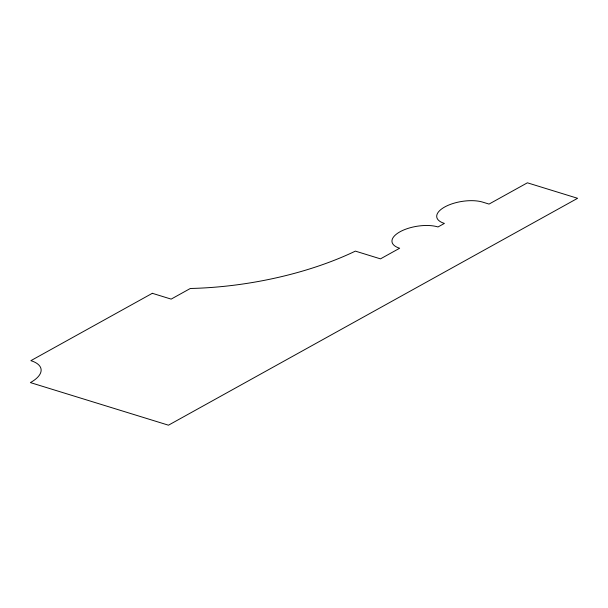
<?xml version="1.0" encoding="UTF-8"?>
<svg xmlns="http://www.w3.org/2000/svg" width="608" height="608" viewBox="0 0 608 608"><rect width="100%" height="100%" fill="white"/><g stroke="black" fill="none" stroke-linecap="round" stroke-linejoin="round"><path stroke-width="0.91" d="M152.327 293.307L30.864 360.666A36.206 15.299 -9.1 0 1 30.4 382.592L168.469 425.19L577.6 198.299L527.394 182.81L489.037 204.083L482.76 202.145A27.155 11.476 -9.1 0 0 444.752 206.971A27.155 11.476 -9.1 0 0 444.402 223.417L438.011 226.959A27.155 11.476 -9.1 0 0 400.003 231.785A27.155 11.476 -9.1 0 0 399.654 248.231L380.479 258.864L355.376 251.119A190.95 80.697 -9.1 0 1 190.334 288.481L171.152 299.113L152.327 293.307"/></g></svg>
